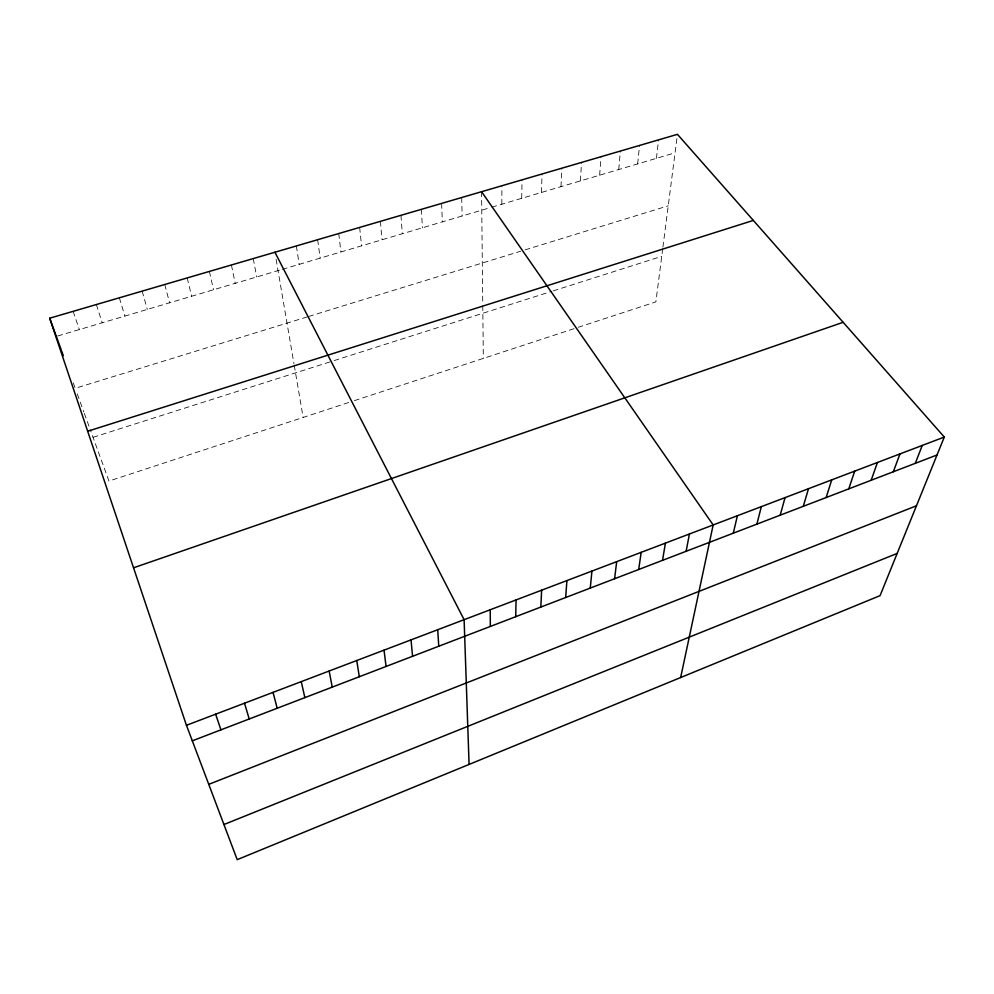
<?xml version="1.0" encoding="UTF-8"?>
<svg xmlns="http://www.w3.org/2000/svg" width="994" height="994" viewBox="0 0 994 994"><rect width="100%" height="100%" fill="white"/><g stroke="black" fill="none" stroke-linecap="round" stroke-linejoin="round"><path stroke-width="0.75" stroke-dasharray="4.97 3.73" d="M501.821 204.217L501.895 185.754M521.701 198.315L522.061 179.852M541.432 192.463L542.053 173.987M560.989 186.661L561.883 168.185M580.397 180.896L581.54 162.42M599.643 175.192L601.035 156.717M618.728 169.527L620.38 151.051M637.651 163.911L639.552 145.435M656.438 158.332L658.575 139.856M662.725 248.674L655.866 301.878L578.334 327.274M662.911 247.133L677.448 134.339M348.72 402.508L108.955 481.059L90.156 429.408M354.361 400.657L576.905 327.747M93.038 437.31L332.667 361.058M334.146 360.586L551.856 291.304M553.248 290.869L661.731 256.34M307.258 316.9L75.209 388.306L73.183 382.74M308.687 316.452L520.694 251.209M525.068 249.867L668.241 205.808M57.764 335.984L280.855 269.784M282.271 269.374L490.365 207.622M491.794 207.199L675.063 152.803M77.259 393.935L83.819 411.963M84.316 413.342L89.684 428.091M73.121 311.346L79.371 329.573M96.343 304.537L102.22 322.801M119.355 297.802L124.871 316.08M142.154 291.118L147.323 309.42M164.768 284.495L169.576 302.81M187.183 277.935L191.643 296.262M209.399 271.424L213.524 289.776M231.416 264.976L235.205 283.34M253.246 258.577L256.713 276.953M276.108 259.31L293.975 363.841M294.236 365.345L303.145 417.443M296.361 245.953L299.182 264.354M317.633 239.728L320.155 258.129M338.743 233.54L340.942 251.954M359.654 227.415L361.567 245.841M380.404 221.339L382.007 239.765M400.98 215.313L402.297 233.752M421.381 209.336L422.4 227.788M441.609 203.41L442.355 221.861M461.676 197.533L462.135 215.996M481.568 191.705L482.761 304.127M482.773 305.655L483.332 358.399"/><path stroke-width="1.49" d="M515.712 616.69L516.072 599.929M540.823 607.061L541.631 590.212M565.673 597.518L566.915 580.583M590.262 588.075L591.939 571.065M614.59 578.744L616.69 561.66M638.682 569.5L641.192 552.341M662.513 560.343L665.433 543.109M686.121 551.285L689.426 533.989M680.654 677.535L713.17 524.956L481.568 191.705M733.299 533.182L737.386 515.749M756.869 524.136L761.342 506.642M780.203 515.178L785.049 497.621M803.289 506.306L808.507 488.7M826.151 497.534L831.729 479.866M848.777 488.849L854.703 471.131M871.179 480.251L877.441 462.471M893.345 471.74L899.955 453.91M915.3 463.316L922.246 445.436M944.3 437.049L880.075 595.63L237.206 859.661L186.45 725.297L49.7 318.204L677.448 134.339L944.3 437.049L186.45 725.297M223.936 824.535L897.184 553.409M208.752 784.353L916.468 505.784M192.314 740.828L937.044 454.979M133.544 567.798L843.136 322.292M87.671 431.247L753.328 220.419M274.903 252.24L464.111 619.684L469.081 764.436M49.7 318.204L61.206 349.826M61.74 351.28L63.33 355.653M215.648 714.201L220.929 729.844M244.512 703.218L249.221 718.985M273.039 692.371L277.189 708.25M301.257 681.635L304.86 697.626M329.163 671.025L332.232 687.115M356.747 660.525L359.294 676.728M384.032 650.151L386.07 666.452M411.019 639.887L412.56 656.288M437.708 629.736L438.764 646.224M490.228 609.757L490.328 626.431"/></g></svg>
